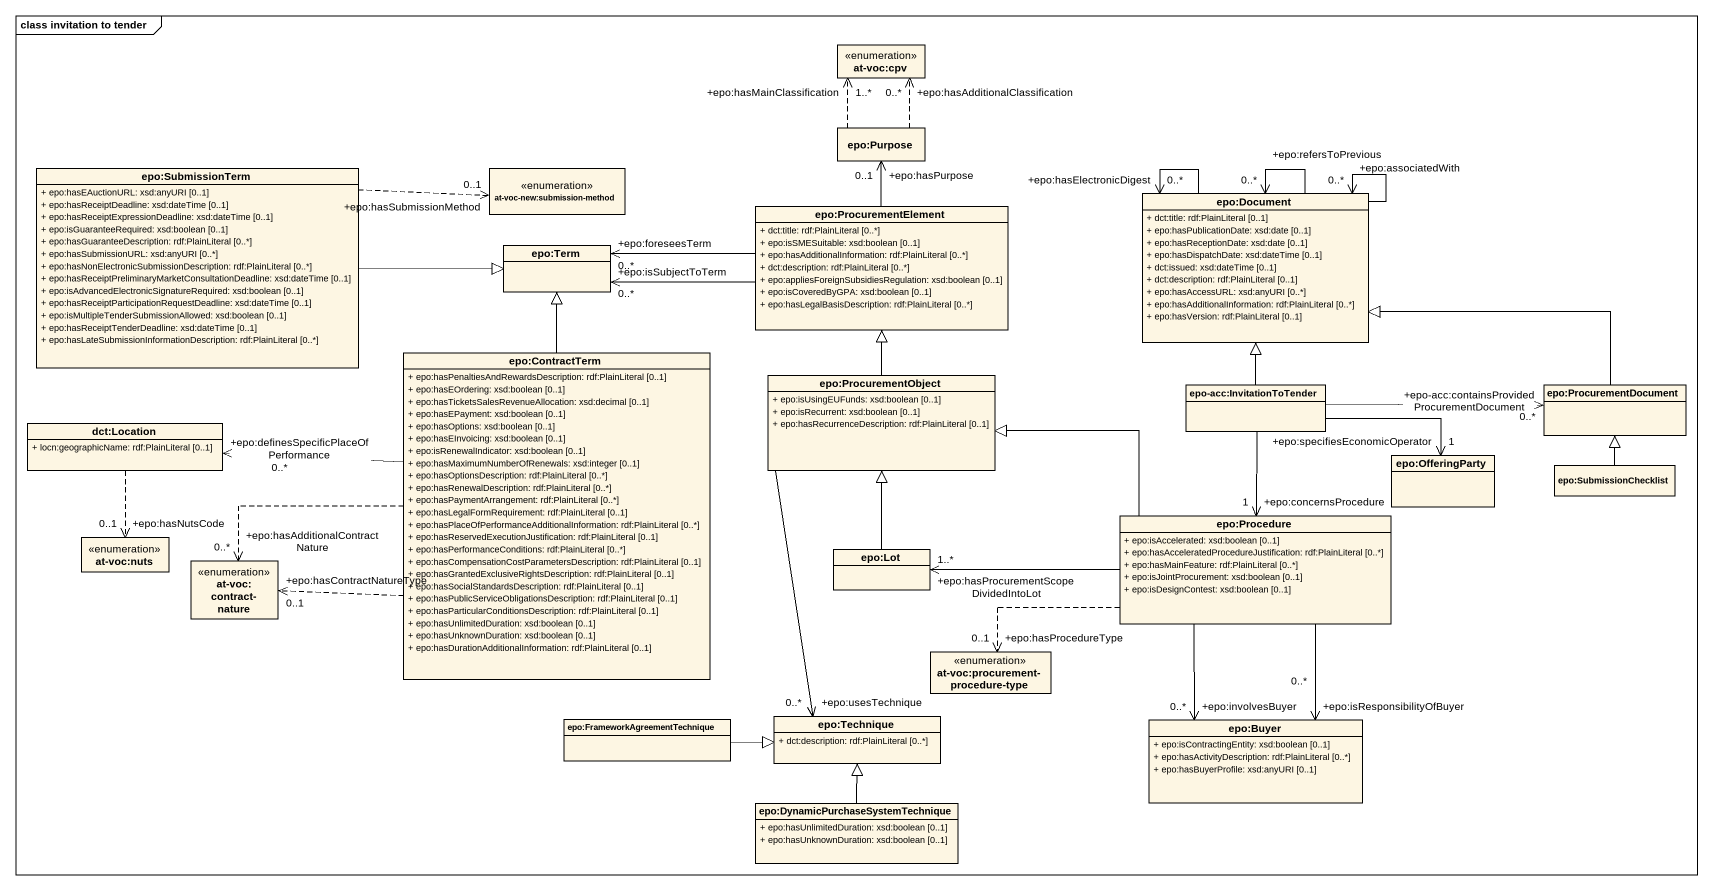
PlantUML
@startuml
mainframe class invitation to tender
hide circle
hide empty members
skinparam classAttributeIconSize 0
enum "at-voc:cpv" as at_voc_cpv
class "epo:Purpose" as epo_Purpose
class "epo:SubmissionTerm" as epo_SubmissionTerm {
  + epo:hasEAuctionURL: xsd:anyURI [0..1]
  + epo:hasReceiptDeadline: xsd:dateTime [0..1]
  + epo:hasReceiptExpressionDeadline: xsd:dateTime [0..1]
  + epo:isGuaranteeRequired: xsd:boolean [0..1]
  + epo:hasGuaranteeDescription: rdf:PlainLiteral [0..*]
  + epo:hasSubmissionURL: xsd:anyURI [0..*]
  + epo:hasNonElectronicSubmissionDescription: rdf:PlainLiteral [0..*]
  + epo:hasReceiptPreliminaryMarketConsultationDeadline: xsd:dateTime [0..1]
  + epo:isAdvancedElectronicSignatureRequired: xsd:boolean [0..1]
  + epo:hasReceiptParticipationRequestDeadline: xsd:dateTime [0..1]
  + epo:isMultipleTenderSubmissionAllowed: xsd:boolean [0..1]
  + epo:hasReceiptTenderDeadline: xsd:dateTime [0..1]
  + epo:hasLateSubmissionInformationDescription: rdf:PlainLiteral [0..*]
}
enum "at-voc-new:submission-method" as at_voc_new_submission_method
class "epo:ProcurementElement" as epo_ProcurementElement {
  + dct:title: rdf:PlainLiteral [0..*]
  + epo:isSMESuitable: xsd:boolean [0..1]
  + epo:hasAdditionalInformation: rdf:PlainLiteral [0..*]
  + dct:description: rdf:PlainLiteral [0..*]
  + epo:appliesForeignSubsidiesRegulation: xsd:boolean [0..1]
  + epo:isCoveredByGPA: xsd:boolean [0..1]
  + epo:hasLegalBasisDescription: rdf:PlainLiteral [0..*]
}
class "epo:Document" as epo_Document {
  + dct:title: rdf:PlainLiteral [0..1]
  + epo:hasPublicationDate: xsd:date [0..1]
  + epo:hasReceptionDate: xsd:date [0..1]
  + epo:hasDispatchDate: xsd:dateTime [0..1]
  + dct:issued: xsd:dateTime [0..1]
  + dct:description: rdf:PlainLiteral [0..1]
  + epo:hasAccessURL: xsd:anyURI [0..*]
  + epo:hasAdditionalInformation: rdf:PlainLiteral [0..*]
  + epo:hasVersion: rdf:PlainLiteral [0..1]
}
class "epo:Term" as epo_Term
class "epo:ContractTerm" as epo_ContractTerm {
  + epo:hasPenaltiesAndRewardsDescription: rdf:PlainLiteral [0..1]
  + epo:hasEOrdering: xsd:boolean [0..1]
  + epo:hasTicketsSalesRevenueAllocation: xsd:decimal [0..1]
  + epo:hasEPayment: xsd:boolean [0..1]
  + epo:hasOptions: xsd:boolean [0..1]
  + epo:hasEInvoicing: xsd:boolean [0..1]
  + epo:isRenewalIndicator: xsd:boolean [0..1]
  + epo:hasMaximumNumberOfRenewals: xsd:integer [0..1]
  + epo:hasOptionsDescription: rdf:PlainLiteral [0..*]
  + epo:hasRenewalDescription: rdf:PlainLiteral [0..*]
  + epo:hasPaymentArrangement: rdf:PlainLiteral [0..*]
  + epo:hasLegalFormRequirement: rdf:PlainLiteral [0..1]
  + epo:hasPlaceOfPerformanceAdditionalInformation: rdf:PlainLiteral [0..*]
  + epo:hasReservedExecutionJustification: rdf:PlainLiteral [0..1]
  + epo:hasPerformanceConditions: rdf:PlainLiteral [0..*]
  + epo:hasCompensationCostParametersDescription: rdf:PlainLiteral [0..1]
  + epo:hasGrantedExclusiveRightsDescription: rdf:PlainLiteral [0..1]
  + epo:hasSocialStandardsDescription: rdf:PlainLiteral [0..1]
  + epo:hasPublicServiceObligationsDescription: rdf:PlainLiteral [0..1]
  + epo:hasParticularConditionsDescription: rdf:PlainLiteral [0..1]
  + epo:hasUnlimitedDuration: xsd:boolean [0..1]
  + epo:hasUnknownDuration: xsd:boolean [0..1]
  + epo:hasDurationAdditionalInformation: rdf:PlainLiteral [0..1]
}
class "epo:ProcurementObject" as epo_ProcurementObject {
  + epo:isUsingEUFunds: xsd:boolean [0..1]
  + epo:isRecurrent: xsd:boolean [0..1]
  + epo:hasRecurrenceDescription: rdf:PlainLiteral [0..1]
}
class "dct:Location" as dct_Location {
  + locn:geographicName: rdf:PlainLiteral [0..1]
}
class "epo-acc:InvitationToTender" as epo_acc_InvitationToTender
class "epo:ProcurementDocument" as epo_ProcurementDocument
class "epo:OfferingParty" as epo_OfferingParty
class "epo:SubmissionChecklist" as epo_SubmissionChecklist
enum "at-voc:nuts" as at_voc_nuts
class "epo:Lot" as epo_Lot
class "epo:Procedure" as epo_Procedure {
  + epo:isAccelerated: xsd:boolean [0..1]
  + epo:hasAcceleratedProcedureJustification: rdf:PlainLiteral [0..*]
  + epo:hasMainFeature: rdf:PlainLiteral [0..*]
  + epo:isJointProcurement: xsd:boolean [0..1]
  + epo:isDesignContest: xsd:boolean [0..1]
}
enum "at-voc:contract-nature" as at_voc_contract_nature
enum "at-voc:procurement-procedure-type" as at_voc_procurement
class "epo:FrameworkAgreementTechnique" as epo_FrameworkAgreementTechni
class "epo:Technique" as epo_Technique {
  + dct:description: rdf:PlainLiteral [0..*]
}
class "epo:Buyer" as epo_Buyer {
  + epo:isContractingEntity: xsd:boolean [0..1]
  + epo:hasActivityDescription: rdf:PlainLiteral [0..*]
  + epo:hasBuyerProfile: xsd:anyURI [0..1]
}
class "epo:DynamicPurchaseSystemTechnique" as epo_DynamicPurchaseSystemTec {
  + epo:hasUnlimitedDuration: xsd:boolean [0..1]
  + epo:hasUnknownDuration: xsd:boolean [0..1]
}
epo_Purpose .up.> "+epo:hasAdditionalClassification\n0..*" at_voc_cpv
epo_Purpose .up.> "+epo:hasMainClassification\n1..*" at_voc_cpv
epo_SubmissionTerm .right.> "+epo:hasSubmissionMethod\n0..1" at_voc_new_submission_method
epo_SubmissionTerm -right-|> epo_Term
epo_ProcurementElement -up-> "+epo:hasPurpose\n0..1" epo_Purpose
epo_ProcurementElement -left-> "+epo:isSubjectToTerm\n0..*" epo_Term
epo_ProcurementElement -left-> "+epo:foreseesTerm\n0..*" epo_Term
epo_Document --> "+epo:refersToPrevious\n0..*" epo_Document
epo_Document --> "+epo:associatedWith\n0..*" epo_Document
epo_Document --> "+epo:hasElectronicDigest\n0..*" epo_Document
epo_ContractTerm -up-|> epo_Term
epo_ContractTerm -left-> "+epo:definesSpecificPlaceOfPerformance\n0..*" dct_Location
epo_ContractTerm .left.> "+epo:hasAdditionalContractNature\n0..*" at_voc_contract_nature
epo_ContractTerm .left.> "+epo:hasContractNatureType\n0..1" at_voc_contract_nature
epo_ProcurementObject -up-|> epo_ProcurementElement
epo_ProcurementObject --> "+epo:usesTechnique\n0..*" epo_Technique
dct_Location ..> "+epo:hasNutsCode\n0..1" at_voc_nuts
epo_acc_InvitationToTender -up-|> epo_Document
epo_acc_InvitationToTender -right-> "+epo-acc:containsProvidedProcurementDocument\n0..*" epo_ProcurementDocument
epo_acc_InvitationToTender -right-> "+epo:specifiesEconomicOperator\n1" epo_OfferingParty
epo_acc_InvitationToTender --> "+epo:concernsProcedure\n1" epo_Procedure
epo_ProcurementDocument -left-|> epo_Document
epo_SubmissionChecklist -up-|> epo_ProcurementDocument
epo_Lot -up-|> epo_ProcurementObject
epo_Procedure -left-|> epo_ProcurementObject
epo_Procedure -left-> "+epo:hasProcurementScopeDividedIntoLot\n1..*" epo_Lot
epo_Procedure .left.> "+epo:hasProcedureType\n0..1" at_voc_procurement
epo_Procedure --> "+epo:involvesBuyer\n0..*" epo_Buyer
epo_Procedure --> "+epo:isResponsibilityOfBuyer\n0..*" epo_Buyer
epo_FrameworkAgreementTechni -right-|> epo_Technique
epo_DynamicPurchaseSystemTec -up-|> epo_Technique
@enduml
